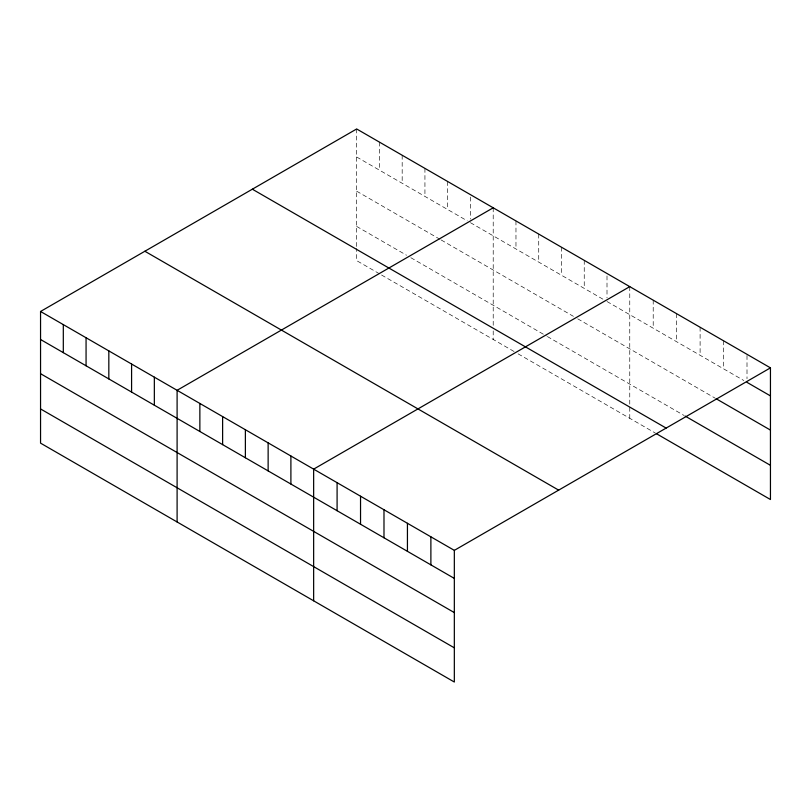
<?xml version="1.0" encoding="UTF-8"?>
<svg xmlns="http://www.w3.org/2000/svg" width="811" height="811" viewBox="0 0 811 811"><rect width="100%" height="100%" fill="white"/><g stroke="black" fill="none" stroke-linecap="round" stroke-linejoin="round"><path stroke-width="0.61" stroke-dasharray="4.05 3.04" d="M356.668 128.969L356.668 247.193M356.668 156.999L467.207 220.815M470.451 222.69L603.749 299.654M607.003 301.53L743.809 380.511M356.668 191.193L440.109 239.377M441.194 239.995L573.407 316.331M577.746 318.835L715.028 398.1M356.668 226.431L406.514 255.212M410.853 257.716L546.32 335.926M547.395 336.555L684.119 415.485M379.426 273.773L356.668 260.635L356.668 248.419M381.586 275.02L515.968 352.603M518.138 353.86L655.339 433.074M747.002 355.542L747.002 378.696M723.554 340.792L723.554 368.823M700.106 327.249L700.106 355.279M676.658 313.715L676.658 341.745M653.21 300.171L653.21 328.212M629.762 286.638L629.762 406.088M629.762 407.315L629.762 418.304M607.003 275.933L607.003 297.87M584.244 260.361L584.244 288.392M561.486 247.223L561.486 275.253M538.727 234.085L538.727 262.115M515.968 220.937L515.968 248.977M493.21 207.798L493.21 326.032M493.21 330.918L493.21 339.464M470.451 197.103L470.451 219.041M447.692 181.522L447.692 209.552M424.934 168.384L424.934 196.414M402.175 155.246L402.175 183.276M379.426 142.107L379.426 170.138"/><path stroke-width="1.22" d="M40.55 311.475L454.332 550.365L454.332 682.031L40.55 443.141L40.55 311.475L356.668 128.969L770.45 367.859L770.45 499.525L656.403 433.682M493.21 207.798L177.102 390.304L177.102 521.97M629.762 286.638L313.644 469.143L313.644 600.809M454.332 550.365L770.45 367.859M747.002 382.356L770.45 395.9M716.093 398.708L770.45 430.094M685.183 416.104L770.45 465.332M252.343 189.196L666.135 428.086M144.865 251.248L558.657 490.138M40.55 339.505L454.332 578.405M40.55 373.699L454.332 612.599M40.55 408.937L454.332 647.837M430.884 536.831L430.884 564.861M407.436 523.298L407.436 551.328M383.988 509.754L383.988 537.784M360.54 496.22L360.54 524.251M337.092 482.677L337.092 510.717M290.896 456.005L290.896 484.035M268.137 442.867L268.137 470.897M245.378 429.729L245.378 457.759M222.619 416.59L222.619 444.621M199.861 403.442L199.861 431.482M154.343 377.166L154.343 405.196M131.585 364.027L131.585 392.058M108.826 350.889L108.826 378.919M86.067 337.751L86.067 365.781M63.309 324.613L63.309 352.643"/></g></svg>
